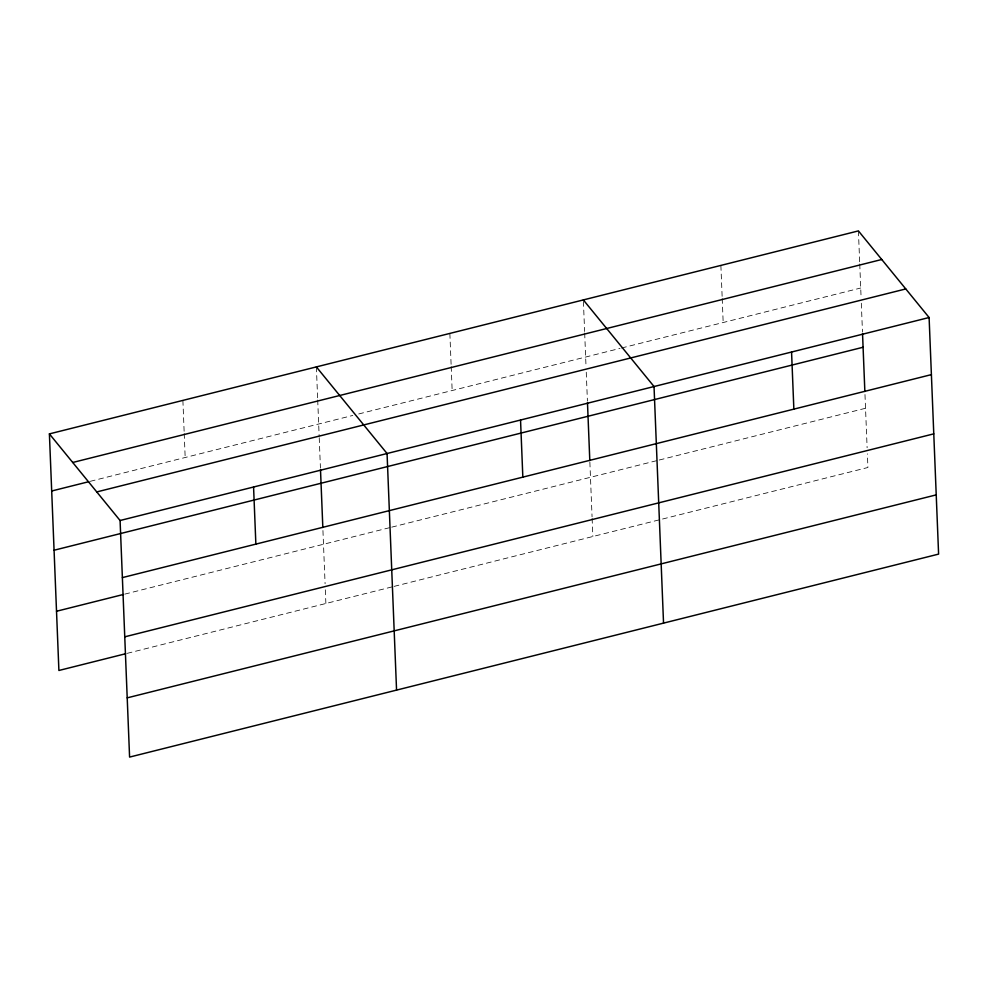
<?xml version="1.0" encoding="UTF-8"?>
<svg xmlns="http://www.w3.org/2000/svg" width="988" height="988" viewBox="0 0 988 988"><rect width="100%" height="100%" fill="white"/><g stroke="black" fill="none" stroke-linecap="round" stroke-linejoin="round"><path stroke-width="0.74" stroke-dasharray="4.94 3.71" d="M90.254 481.317L352.778 415.454M358.718 413.96L620.032 348.406M621.526 348.023L860.709 288.014M124.747 594.134L390.235 527.518M391.73 527.147L657.749 460.408M659.243 460.025L865.537 408.266M127.131 653.364L392.619 586.749M394.101 586.378L867.921 467.497L867.365 453.825M858.411 230.908L859.684 262.475M859.745 263.969L861.079 297.129M861.314 303.205L862.475 332.054M864.982 394.533L867.118 447.749M720.882 265.426L722.154 296.98M722.203 298.475L723.179 322.52M583.414 301.426L584.612 331.486M584.674 332.981L586.008 366.14M586.255 372.217L587.415 401.066M589.861 462.026L592.059 516.761M592.121 518.28L592.849 536.509M449.861 333.425L451.133 364.98M451.195 366.474L452.158 390.519M316.37 366.919L317.642 398.473M317.704 399.967L319.161 436.165M319.223 437.684L320.433 468.053M322.94 530.531L325.089 583.747M325.324 589.824L325.879 603.495M182.891 400.399L184.151 431.966M184.213 433.46L185.176 457.506"/><path stroke-width="1.48" d="M49.4 433.893L858.411 230.908L929.103 317.519L938.6 554.107L129.589 757.092L120.079 520.503L49.4 433.893L58.897 670.481L125.649 653.735M72.729 462.483L881.741 259.498M51.697 490.999L88.772 481.699M96.762 491.925L905.774 288.941M120.079 520.503L929.103 317.519M54.068 550.23L863.092 347.245M122.376 577.61L931.388 374.625M56.526 611.251L123.265 594.504M124.76 636.828L933.771 433.856M127.205 697.861L936.216 494.877M583.352 299.932L654.031 386.53L663.541 623.119M316.37 366.919L387.061 453.517L396.559 690.106M862.536 333.574L864.858 391.483M791.561 352.024L793.858 409.131M587.477 402.585L589.799 460.494M520.54 420.024L522.837 477.13M320.495 469.572L322.829 527.481M253.57 487.01L255.867 544.116"/></g></svg>
